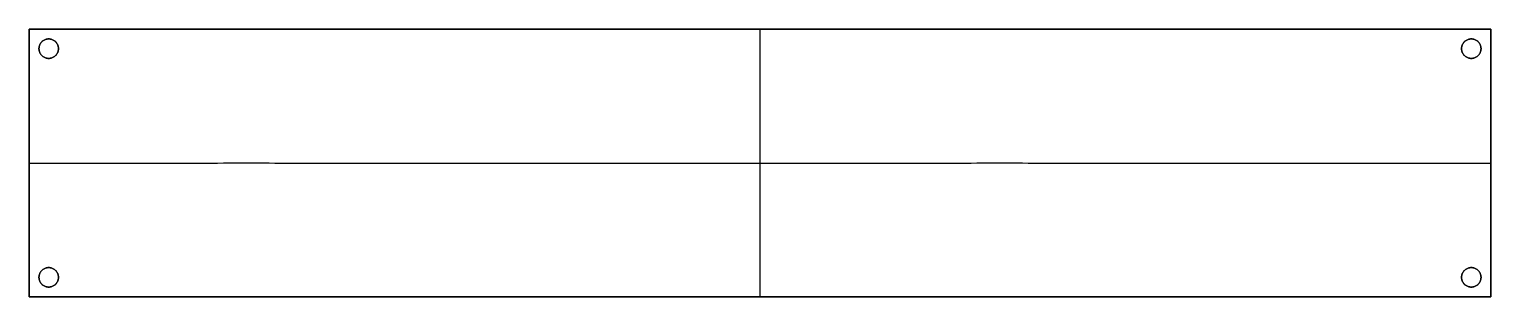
# Model space of a CAD drawing. Header units: millimetres. Extents: x -305 to 295, y 86 to 196.
import ezdxf

# ---------------------------------------------------------------- set-up
doc = ezdxf.new("R2010")
doc.units = ezdxf.units.MM
doc.layers.add('PERSPEX', color=192, linetype='Continuous', true_color=0x7d26cd)

msp = doc.modelspace()

# ---------------------------------------------------------------- linework, layer by layer
at = {"layer": 'PERSPEX', "color": 18, "true_color": 0x000000}
for points in [[(295, 196, 13), (-5, 196, 13), (-305, 196, 13)], [(-305, 196, 16), (-305, 196, 14.5), (-305, 196, 13)], [(295, 196, 16), (-5, 196, 16), (-305, 196, 16)], [(-305, 86, 13), (-305, 141, 13), (-305, 196, 13)], [(-305, 86, 16), (-305, 141, 16), (-305, 196, 16)], [(-305, 196, 14.5), (-5, 196, 14.5), (295, 196, 14.5)], [(-305, 196, 14.5), (-305, 141, 14.5), (-305, 86, 14.5)], [(-297, 192, 16), (-297, 192, 14.5), (-297, 192, 13)], [(-5, 196, 16), (-5, 196, 14.5), (-5, 196, 13)], [(-5, 86, 16), (-5, 141, 16), (-5, 196, 16)], [(-5, 86, 13), (-5, 141, 13), (-5, 196, 13)], [(287, 192, 16), (287, 192, 14.5), (287, 192, 13)], [(295, 86, 13), (295, 141, 13), (295, 196, 13)], [(295, 196, 16), (295, 196, 14.5), (295, 196, 13)], [(295, 86, 16), (295, 141, 16), (295, 196, 16)], [(295, 196, 14.5), (295, 141, 14.5), (295, 86, 14.5)], [(-301, 188, 16), (-301, 188, 14.5), (-301, 188, 13)], [(-293, 188, 16), (-293, 188, 14.5), (-293, 188, 13)], [(283, 188, 16), (283, 188, 14.5), (283, 188, 13)], [(291, 188, 16), (291, 188, 14.5), (291, 188, 13)], [(-297, 184, 16), (-297, 184, 14.5), (-297, 184, 13)], [(287, 184, 16), (287, 184, 14.5), (287, 184, 13)], [(-305, 141, 16), (-305, 141, 14.5), (-305, 141, 13)], [(-305, 141, 16), (-5, 141, 16), (295, 141, 16)], [(-305, 141, 13), (-5, 141, 13), (295, 141, 13)], [(295, 141, 16), (295, 141, 14.5), (295, 141, 13)], [(-297, 98, 16), (-297, 98, 14.5), (-297, 98, 13)], [(287, 98, 16), (287, 98, 14.5), (287, 98, 13)], [(-301, 94, 16), (-301, 94, 14.5), (-301, 94, 13)], [(-297, 90, 16), (-297, 90, 14.5), (-297, 90, 13)], [(-293, 94, 16), (-293, 94, 14.5), (-293, 94, 13)], [(283, 94, 16), (283, 94, 14.5), (283, 94, 13)], [(287, 90, 16), (287, 90, 14.5), (287, 90, 13)], [(291, 94, 16), (291, 94, 14.5), (291, 94, 13)], [(295, 86, 13), (-5, 86, 13), (-305, 86, 13)], [(295, 86, 16), (-5, 86, 16), (-305, 86, 16)], [(-305, 86, 16), (-305, 86, 14.5), (-305, 86, 13)], [(-305, 86, 14.5), (-5, 86, 14.5), (295, 86, 14.5)], [(-5, 86, 16), (-5, 86, 14.5), (-5, 86, 13)], [(295, 86, 16), (295, 86, 14.5), (295, 86, 13)]]:
    msp.add_open_spline(points, degree=2, dxfattribs=at)
for points in [[(-293, 188, 16), (-293, 196, 16), (-301, 196, 16), (-301, 188, 16)], [(-293, 188, 13), (-293, 196, 13), (-301, 196, 13), (-301, 188, 13)], [(-301, 188, 14.5), (-301, 196, 14.5), (-293, 196, 14.5), (-293, 188, 14.5)], [(291, 188, 16), (291, 196, 16), (283, 196, 16), (283, 188, 16)], [(291, 188, 13), (291, 196, 13), (283, 196, 13), (283, 188, 13)], [(283, 188, 14.5), (283, 196, 14.5), (291, 196, 14.5), (291, 188, 14.5)], [(-301, 188, 16), (-301, 180, 16), (-293, 180, 16), (-293, 188, 16)], [(-301, 188, 13), (-301, 180, 13), (-293, 180, 13), (-293, 188, 13)], [(-293, 188, 14.5), (-293, 180, 14.5), (-301, 180, 14.5), (-301, 188, 14.5)], [(283, 188, 16), (283, 180, 16), (291, 180, 16), (291, 188, 16)], [(283, 188, 13), (283, 180, 13), (291, 180, 13), (291, 188, 13)], [(291, 188, 14.5), (291, 180, 14.5), (283, 180, 14.5), (283, 188, 14.5)], [(-293, 94, 16), (-293, 102, 16), (-301, 102, 16), (-301, 94, 16)], [(-293, 94, 13), (-293, 102, 13), (-301, 102, 13), (-301, 94, 13)], [(-301, 94, 14.5), (-301, 102, 14.5), (-293, 102, 14.5), (-293, 94, 14.5)], [(291, 94, 16), (291, 102, 16), (283, 102, 16), (283, 94, 16)], [(291, 94, 13), (291, 102, 13), (283, 102, 13), (283, 94, 13)], [(283, 94, 14.5), (283, 102, 14.5), (291, 102, 14.5), (291, 94, 14.5)], [(-301, 94, 16), (-301, 86, 16), (-293, 86, 16), (-293, 94, 16)], [(-301, 94, 13), (-301, 86, 13), (-293, 86, 13), (-293, 94, 13)], [(-293, 94, 14.5), (-293, 86, 14.5), (-301, 86, 14.5), (-301, 94, 14.5)], [(283, 94, 16), (283, 86, 16), (291, 86, 16), (291, 94, 16)], [(283, 94, 13), (283, 86, 13), (291, 86, 13), (291, 94, 13)], [(291, 94, 14.5), (291, 86, 14.5), (283, 86, 14.5), (283, 94, 14.5)]]:
    msp.add_rational_spline(points, [1, 0.333333333333, 0.333333333333, 1], degree=3, dxfattribs=at)

doc.saveas('drawing.dxf')
